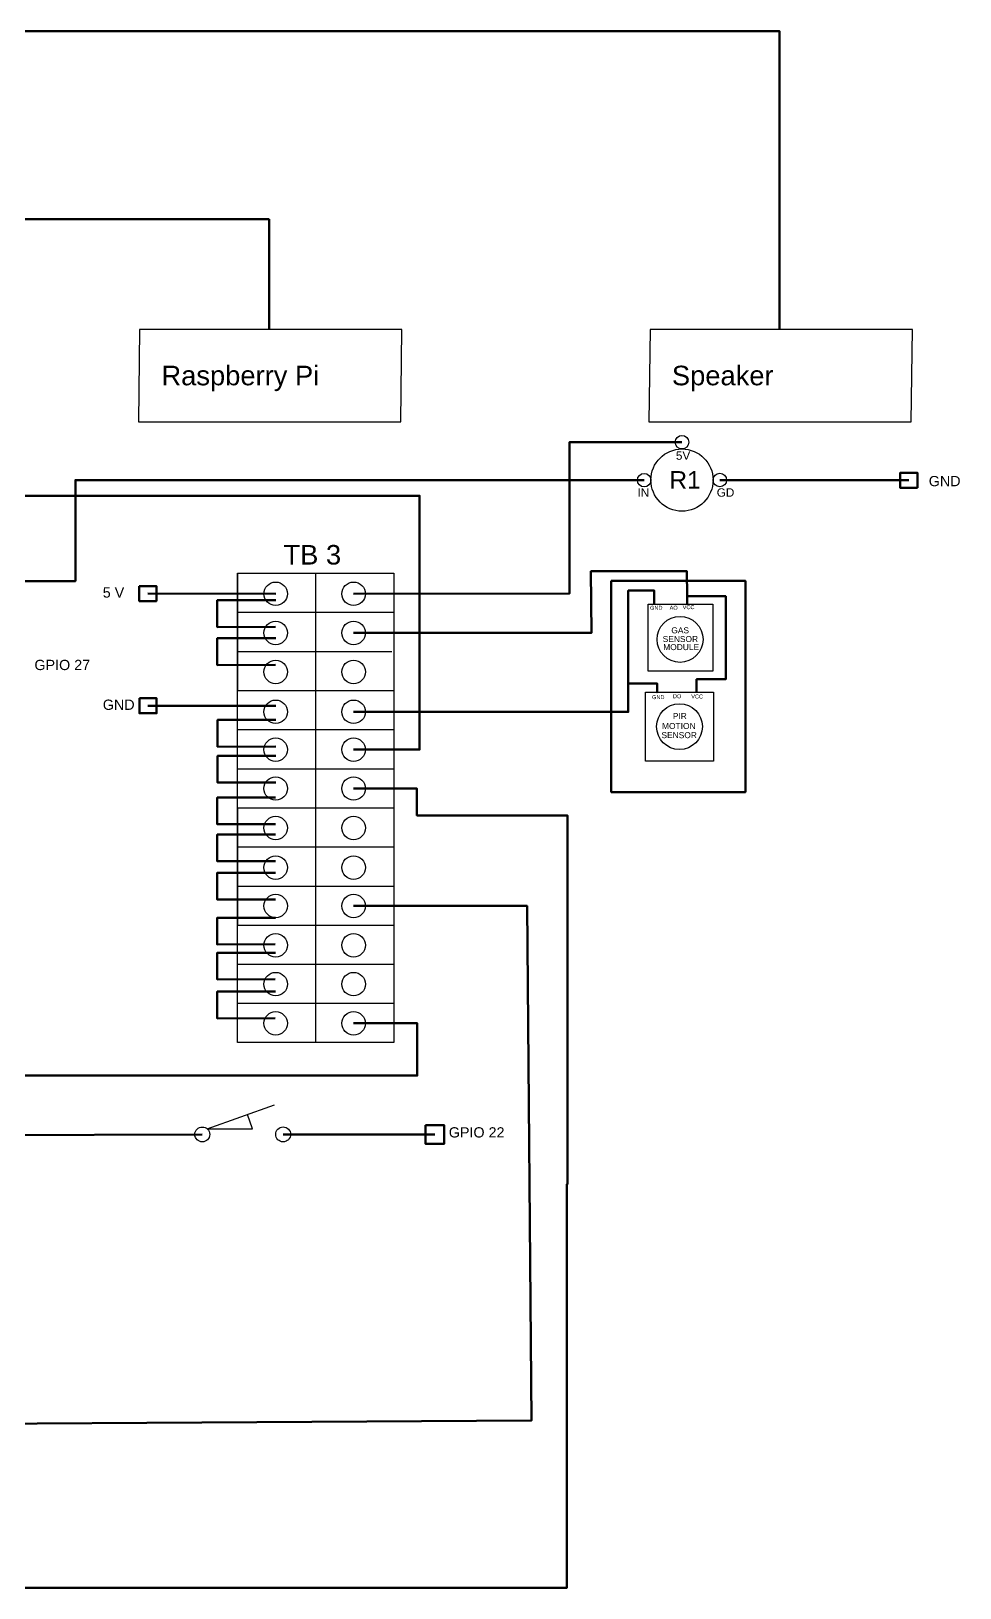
# Model space of a CAD drawing. Header units: millimetres. Extents: x 0.246 to 1.088, y 0.423 to 0.928.
# Drawn here: x 0.8509 to 1.0885, y 0.4226 to 0.8206 of the extents above; entities that cross this region are included whole.
import ezdxf

# ---------------------------------------------------------------- set-up
doc = ezdxf.new("R2010")
doc.units = ezdxf.units.MM
for name, color, linetype in [('Component', 10, 'Continuous'), ('PDF_Text', 7, 'Continuous'), ('PI TEXT', 10, 'Continuous'), ('Terminal Block', 160, 'Continuous'), ('Wire', 250, 'Continuous')]:
    doc.layers.add(name, color=color, linetype=linetype)
doc.styles.add('PDF F1', font='Arial.ttf')

msp = doc.modelspace()

# ---------------------------------------------------------------- linework, layer by layer
at = {"layer": 'Component'}
for p, q in [((0.89596, 0.53997), (0.91323, 0.54611)), ((0.90757, 0.53997), (0.90627, 0.54364)), ((0.89596, 0.53997), (0.90757, 0.53997))]:
    msp.add_line(p, q, dxfattribs=at)
for points in [[(0.87838, 0.72072), (0.94549, 0.72072), (0.94579, 0.74437), (0.87868, 0.74437)], [(1.00895, 0.72072), (1.07605, 0.72072), (1.07635, 0.74437), (1.00925, 0.74437)], [(1.00876, 0.67412), (1.02534, 0.67412), (1.02534, 0.65696), (1.00876, 0.65696)], [(1.00805, 0.65162), (1.02551, 0.65162), (1.02551, 0.63402), (1.00805, 0.63402)]]:
    msp.add_lwpolyline(points, close=True, dxfattribs=at)
at = {"layer": 'Component', "lineweight": 140}
for points in [[(1.07764, 0.70386), (1.07324, 0.70386), (1.07324, 0.70772), (1.07764, 0.70771)], [(0.87861, 0.67876), (0.88301, 0.67876), (0.88301, 0.67491), (0.87861, 0.67491)], [(0.99932, 0.68006), (1.03366, 0.68006), (1.03366, 0.62609), (0.99932, 0.62609)], [(0.87863, 0.65007), (0.88303, 0.65007), (0.88303, 0.64621), (0.87863, 0.64621)], [(0.95184, 0.54094), (0.95658, 0.54094), (0.95658, 0.53613), (0.95184, 0.53613)]]:
    msp.add_lwpolyline(points, close=True, dxfattribs=at)
at = {"layer": 'Component'}
for centre, radius in [((1.01742, 0.71553), 0.00173), ((1.01742, 0.70585), 0.00795), ((1.00774, 0.70584), 0.00173), ((1.0271, 0.70585), 0.00173), ((1.01692, 0.66512), 0.00588), ((1.01678, 0.64282), 0.00586), ((0.89472, 0.53853), 0.0019), ((0.91541, 0.53854), 0.0019)]:
    msp.add_circle(centre, radius, dxfattribs=at)
at = {"layer": 'Terminal Block'}
for p, q in [((0.90371, 0.68206), (0.90371, 0.65206)), ((0.90371, 0.68206), (0.90371, 0.67206)), ((0.92371, 0.68206), (0.92371, 0.56206)), ((0.92371, 0.68206), (0.92371, 0.67706)), ((0.90371, 0.67206), (0.94371, 0.67206)), ((0.90371, 0.65206), (0.90371, 0.66206)), ((0.90371, 0.66206), (0.94317, 0.66206)), ((0.90371, 0.65206), (0.94371, 0.65206)), ((0.90371, 0.63206), (0.90371, 0.64206)), ((0.90371, 0.64206), (0.94371, 0.64206)), ((0.90371, 0.62206), (0.90371, 0.63206)), ((0.90371, 0.63206), (0.94371, 0.63206)), ((0.90371, 0.62206), (0.94371, 0.62206)), ((0.90371, 0.62206), (0.90371, 0.59206)), ((0.90371, 0.62206), (0.90371, 0.61206)), ((0.90371, 0.61206), (0.94371, 0.61206)), ((0.90371, 0.61206), (0.90371, 0.60206)), ((0.90371, 0.60206), (0.94371, 0.60206)), ((0.90371, 0.59206), (0.94371, 0.59206)), ((0.90371, 0.57206), (0.90371, 0.58206)), ((0.90371, 0.58206), (0.94371, 0.58206)), ((0.90371, 0.56206), (0.90371, 0.57206)), ((0.90371, 0.57206), (0.94371, 0.57206))]:
    msp.add_line(p, q, dxfattribs=at)
msp.add_lwpolyline([(0.90371, 0.68206), (0.94371, 0.68206), (0.94371, 0.56206), (0.90371, 0.56206)], close=True, dxfattribs=at)
for centre in [(0.9135, 0.67678), (0.93343, 0.67678), (0.9135, 0.66676), (0.93343, 0.66676), (0.9135, 0.65679), (0.93343, 0.65679), (0.9135, 0.6466), (0.93343, 0.6466), (0.9135, 0.63692), (0.93343, 0.63692), (0.9135, 0.62699), (0.93343, 0.62699), (0.9135, 0.6169), (0.93343, 0.6169), (0.9135, 0.60676), (0.93343, 0.60676), (0.9135, 0.59695), (0.93343, 0.59695), (0.9135, 0.5869), (0.93343, 0.5869), (0.9135, 0.57697), (0.93343, 0.57697), (0.9135, 0.56695), (0.93343, 0.56695)]:
    msp.add_circle(centre, 0.003, dxfattribs=at)
at = {"layer": 'Wire', "lineweight": 140}
for p, q in [((0.80068, 0.77259), (0.91179, 0.77259)), ((0.91179, 0.77259), (0.91179, 0.74437))]:
    msp.add_line(p, q, dxfattribs=at)
for points in [[(0.80068, 0.82064), (1.04235, 0.82064), (1.04235, 0.74437)], [(0.93343, 0.63692), (0.9503, 0.63692), (0.9503, 0.70186), (0.76535, 0.70186), (0.76535, 0.7341)], [(0.93343, 0.67678), (0.98864, 0.67683), (0.98864, 0.71553), (1.01742, 0.71553)], [(1.00774, 0.70584), (0.86226, 0.70584), (0.86226, 0.68002), (0.55731, 0.68002), (0.55731, 0.63327), (0.38582, 0.63327)], [(1.0271, 0.70585), (1.07544, 0.70579)], [(1.01872, 0.67616), (1.01868, 0.68254), (0.99414, 0.68254), (0.99424, 0.66676), (0.93343, 0.66676)], [(0.9135, 0.67678), (0.88081, 0.67683)], [(0.93343, 0.6466), (1.00366, 0.64659), (1.00366, 0.65388), (1.01105, 0.65388), (1.01105, 0.65162), (1.01105, 0.65388), (1.00366, 0.65388), (1.00366, 0.67761), (1.01031, 0.67761), (1.01031, 0.67412)], [(0.91342, 0.66834), (0.89857, 0.66828), (0.89857, 0.67513), (0.9135, 0.67513)], [(1.02116, 0.65162), (1.02116, 0.65492), (1.02862, 0.65492), (1.02862, 0.67616), (1.01872, 0.67616), (1.01872, 0.67412)], [(0.91342, 0.6586), (0.89857, 0.65854), (0.89857, 0.66539), (0.9135, 0.66539)], [(0.91351, 0.64809), (0.88083, 0.64814)], [(0.9135, 0.63772), (0.89865, 0.63766), (0.89865, 0.64451), (0.91357, 0.64451)], [(0.9135, 0.62854), (0.89865, 0.62849), (0.89865, 0.63533), (0.91357, 0.63533)], [(0.25638, 0.62926), (0.24622, 0.62926), (0.24622, 0.56433), (0.50366, 0.56433), (0.50366, 0.4226), (0.98794, 0.4226), (0.98794, 0.52579), (0.98813, 0.52579), (0.98813, 0.62011), (0.94962, 0.62011), (0.94962, 0.62699), (0.93343, 0.62699)], [(0.91342, 0.61788), (0.89857, 0.61783), (0.89857, 0.62467), (0.91349, 0.62467)], [(0.78652, 0.61751), (0.84022, 0.61741), (0.83942, 0.53837), (0.89472, 0.53853)], [(0.91342, 0.60843), (0.89857, 0.60837), (0.89857, 0.61522), (0.91349, 0.61522)], [(0.91342, 0.59864), (0.89857, 0.59858), (0.89857, 0.60543), (0.91349, 0.60543)], [(0.76946, 0.49779), (0.754, 0.49779), (0.754, 0.46405), (0.97889, 0.46537), (0.97781, 0.59695), (0.93343, 0.59695)], [(0.81018, 0.59556), (0.8448, 0.59556), (0.8448, 0.55358), (0.94971, 0.55358), (0.94971, 0.56695), (0.93343, 0.56695)], [(0.9134, 0.58716), (0.89855, 0.5871), (0.89855, 0.59395), (0.91348, 0.59395)], [(0.9134, 0.57821), (0.89855, 0.57816), (0.89855, 0.585), (0.91348, 0.585)], [(0.9134, 0.56828), (0.89855, 0.56822), (0.89855, 0.57507), (0.91348, 0.57507)], [(0.91541, 0.53854), (0.95421, 0.53854)]]:
    msp.add_lwpolyline(points, dxfattribs=at)

# ---------------------------------------------------------------- texts
at = {"layer": 'PDF_Text', "attachment_point": 4, "style": 'PDF F1'}
for s, insert, char_height in [('Raspberry Pi ', (0.88428, 0.73183), 0.005), ('Speaker ', (1.01484, 0.73183), 0.005), ('5V', (1.01587, 0.7121), 0.002147), ('R1', (1.01422, 0.7059), 0.004465), ('IN', (1.00603, 0.70266), 0.002147), ('GD', (1.02631, 0.70266), 0.002147), ('TB 3 ', (0.91549, 0.68672), 0.005), ('SENSOR', (1.01248, 0.66519), 0.001536), ('GAS', (1.01469, 0.66742), 0.001536), ('MODULE', (1.01262, 0.66313), 0.001536), ('GND ', (1.00976, 0.65034), 0.001024), ('DO ', (1.0151, 0.65057), 0.001024), ('VCC ', (1.01978, 0.65051), 0.001024), ('PIR', (1.01508, 0.64553), 0.001536), ('SENSOR', (1.01217, 0.64062), 0.001536), ('MOTION', (1.01231, 0.64297), 0.001536)]:
    msp.add_mtext(s, dxfattribs=dict(at, insert=insert, char_height=char_height))
at = {"layer": 'PDF_Text', "char_height": 0.001024, "attachment_point": 4, "rotation": 0.3074, "style": 'PDF F1'}
for s, insert in [('GND', (1.00925, 0.67318)), ('AO', (1.01425, 0.67319)), ('VCC', (1.01759, 0.67334))]:
    msp.add_mtext(s, dxfattribs=dict(at, insert=insert))
at = {"layer": 'PI TEXT', "char_height": 0.002622, "attachment_point": 4, "style": 'PDF F1'}
for s, insert in [('GND', (1.08053, 0.70557)), ('5 V', (0.86927, 0.67709)), ('GPIO 27', (0.85179, 0.65856)), ('GND', (0.86928, 0.64839)), ('GPIO 22', (0.95777, 0.53905))]:
    msp.add_mtext(s, dxfattribs=dict(at, insert=insert))

doc.saveas('drawing.dxf')
